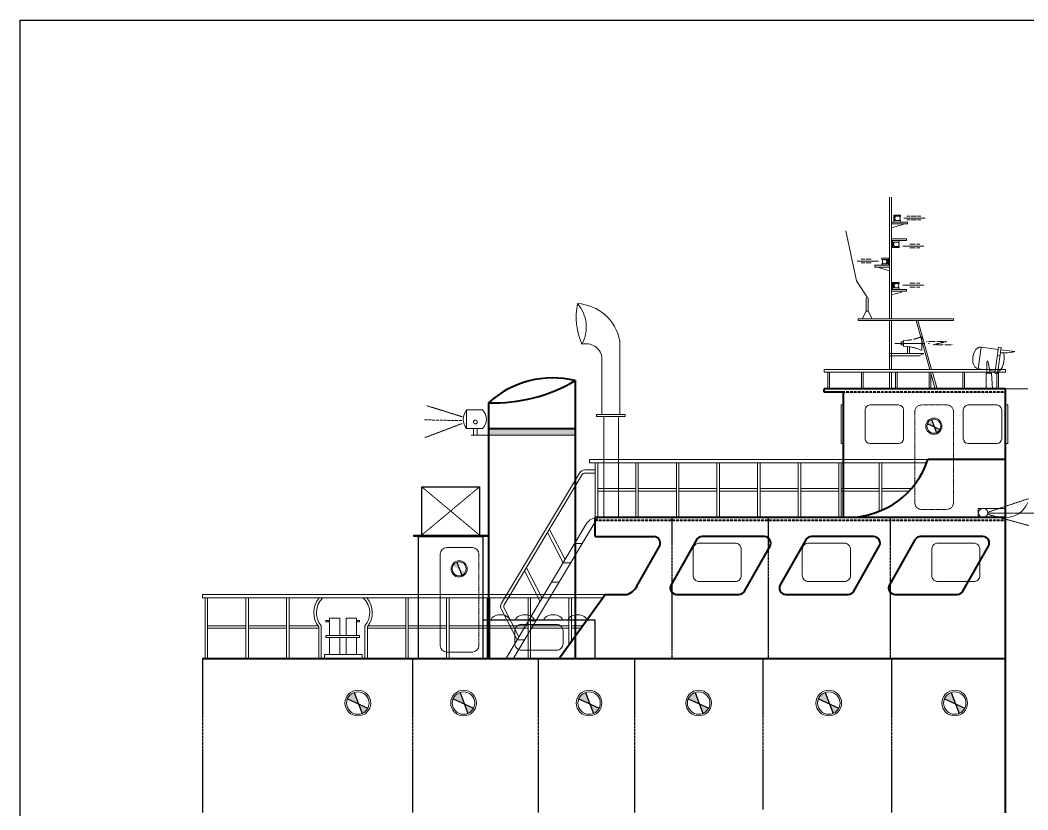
# Model space of a CAD drawing. Header units: inches. Extents: x 16065 to 240872, y 14603 to 37076.
# Drawn here: x 16572 to 33870, y 23034 to 36588 of the extents above; entities that cross this region are included whole.
import ezdxf

# ---------------------------------------------------------------- set-up
doc = ezdxf.new("R2010")
doc.units = ezdxf.units.IN
doc.header["$MEASUREMENT"] = 0
for name, pattern in [('CENTER', [2, 1.25, -0.25, 0.25, -0.25]), ('DASHED', [19.05, 12.7, -6.35]), ('DHX', [17.5, 13, -1.5, 1.5, -1.5]), ('HIDDEN', [0.375, 0.25, -0.125]), ('XX', [5.5, 4, -1.5])]:
    doc.linetypes.add(name, pattern=pattern)
for name, color, linetype, lineweight in [('B.line', 255, 'Continuous', 25), ('Deck', 165, 'Continuous', 40), ('Door', 14, 'Continuous', 13), ('Fixtures', 30, 'Continuous', 18), ('Frame.SP', 241, 'Continuous', 18), ('hatch', 8, 'Continuous', 9), ('IN-LINE', 30, 'Continuous', 25), ('Railing', 222, 'Continuous', 9), ('staps', 200, 'Continuous', 15), ('Window', 5, 'Continuous', 13)]:
    doc.layers.add(name, color=color, linetype=linetype, lineweight=lineweight)

msp = doc.modelspace()

# ---------------------------------------------------------------- hatches: boundary and pattern name
at = {"layer": 'hatch'}
h = msp.add_hatch(color=256, dxfattribs=at)
h.paths.add_polyline_path([(32263.90948, 29611.29891), (32302.91419, 29506.79104, 0.1820220541), (32365.59131, 29565.20901)])
h.paths.add_polyline_path([(32263.90948, 29611.29891), (32217.93821, 29734.47278, 0.217279808), (32144.26075, 29665.53278)])
msp.add_hatch(color=256, dxfattribs=at).paths.add_polyline_path([(26100.60288, 29577.79433), (24611.72962, 29577.79433), (24611.72962, 29462.87118), (26100.60288, 29462.87118)])
h = msp.add_hatch(color=256, dxfattribs=at)
h.paths.add_polyline_path([(24114.79793, 27162.5235), (24153.80264, 27058.01563, 0.1820220541), (24216.47976, 27116.4336)])
h.paths.add_polyline_path([(24114.79793, 27162.5235), (24068.82666, 27285.69737, 0.217279808), (23995.1492, 27216.75737)])
h = msp.add_hatch(color=256, dxfattribs=at)
h.paths.add_polyline_path([(22380.42803, 24855.56479), (22442.34026, 24689.67928, 0.1820220541), (22541.82775, 24782.40621)])
h.paths.add_polyline_path([(22380.42803, 24855.56479), (22307.45775, 25051.07887, 0.217279808), (22190.5094, 24941.65029)])
h = msp.add_hatch(color=256, dxfattribs=at)
h.paths.add_polyline_path([(24195.23927, 24855.56479), (24257.1515, 24689.67928, 0.1820220541), (24356.63899, 24782.40621)])
h.paths.add_polyline_path([(24195.23927, 24855.56479), (24122.26899, 25051.07887, 0.217279808), (24005.32064, 24941.65029)])
h = msp.add_hatch(color=256, dxfattribs=at)
h.paths.add_polyline_path([(26349.39295, 24855.56479), (26411.30517, 24689.67928, 0.1820220541), (26510.79266, 24782.40621)])
h.paths.add_polyline_path([(26349.39295, 24855.56479), (26276.42267, 25051.07887, 0.217279808), (26159.47432, 24941.65029)])
h = msp.add_hatch(color=256, dxfattribs=at)
h.paths.add_polyline_path([(28230.98471, 24855.56479), (28292.89694, 24689.67928, 0.1820220541), (28392.38443, 24782.40621)])
h.paths.add_polyline_path([(28230.98471, 24855.56479), (28158.01443, 25051.07887, 0.217279808), (28041.06609, 24941.65029)])
h = msp.add_hatch(color=256, dxfattribs=at)
h.paths.add_polyline_path([(30464.84485, 24855.56479), (30526.75708, 24689.67928, 0.1820220541), (30626.24457, 24782.40621)])
h.paths.add_polyline_path([(30464.84485, 24855.56479), (30391.87457, 25051.07887, 0.217279808), (30274.92622, 24941.65029)])
h = msp.add_hatch(color=256, dxfattribs=at)
h.paths.add_polyline_path([(32626.63806, 24855.56479), (32688.55028, 24689.67928, 0.1820220541), (32788.03778, 24782.40621)])
h.paths.add_polyline_path([(32626.63806, 24855.56479), (32553.66778, 25051.07887, 0.217279808), (32436.71943, 24941.65029)])

# ---------------------------------------------------------------- linework, layer by layer
msp.add_lwpolyline([(16571.62142, 36588.26726), (116957.58778, 36588.26726), (116957.58778, 14603.16585), (16571.62142, 14603.16585)], close=True)
at = {"layer": 'B.line'}
for p, q in [((32144.26075, 29665.53278), (32365.59131, 29565.20901)), ((32217.93821, 29734.47278), (32302.91419, 29506.79104)), ((24068.82666, 27285.69737), (24153.80264, 27058.01563)), ((22190.5094, 24941.65029), (22541.82775, 24782.40621)), ((22307.45775, 25051.07887), (22442.34026, 24689.67928)), ((24005.32064, 24941.65029), (24356.63899, 24782.40621)), ((24122.26899, 25051.07887), (24257.1515, 24689.67928)), ((26159.47432, 24941.65029), (26510.79266, 24782.40621)), ((26276.42267, 25051.07887), (26411.30517, 24689.67928)), ((28041.06609, 24941.65029), (28392.38443, 24782.40621)), ((28158.01443, 25051.07887), (28292.89694, 24689.67928)), ((30274.92622, 24941.65029), (30626.24457, 24782.40621)), ((30391.87457, 25051.07887), (30526.75708, 24689.67928)), ((32436.71943, 24941.65029), (32788.03778, 24782.40621)), ((32553.66778, 25051.07887), (32688.55028, 24689.67928))]:
    msp.add_line(p, q, dxfattribs=at)
at = {"layer": 'Deck', "ltscale": 5}
for p, q in [((26100.60288, 30401.49271), (26100.60288, 25627.48293)), ((24611.72962, 30020.78083), (24611.72962, 25627.48293)), ((24611.72962, 29577.79433), (26100.60288, 29577.79433))]:
    msp.add_line(p, q, dxfattribs=at)
at = {"layer": 'Deck'}
for p, q in [((33484.99793, 30258.99182), (30373.7543, 30258.99182)), ((30373.7543, 30203.85481), (30373.7543, 30258.99182)), ((30704.57636, 28053.5114), (30704.57636, 30203.85481)), ((33484.99793, 22980.90643), (33484.99793, 30258.99182)), ((33484.99793, 29045.97759), (32154.28045, 29045.97759)), ((33484.99793, 28053.5114), (26442.24215, 28053.5114)), ((26442.24215, 27723.21303), (26442.24215, 28053.5114)), ((33484.99793, 25627.48293), (19700.7453, 25627.48293))]:
    msp.add_line(p, q, dxfattribs=at)
at = {"layer": 'Deck', "ltscale": 3}
msp.add_line((30704.57636, 30203.85481), (30373.7543, 30203.85481), dxfattribs=at)
at = {"layer": 'Deck', "linetype": 'HIDDEN', "ltscale": 3}
for p, q in [((33484.99793, 30203.85481), (30704.57636, 30203.85481)), ((33484.99793, 27998.37439), (26442.24215, 27998.37439))]:
    msp.add_line(p, q, dxfattribs=at)
at = {"layer": 'Deck', "ltscale": 0.005}
for p, q in [((26442.24215, 27723.21303), (27450.52744, 27723.21303)), ((27554.26219, 27575.52965), (27177.00559, 26911.55157)), ((25818.56639, 25627.48293), (26615.06127, 26730.22314)), ((26615.06127, 26730.22314), (26987.98082, 26730.22314))]:
    msp.add_line(p, q, dxfattribs=at)
for points in [[(27840.34646, 26730.74684), (28909.95112, 26730.74684, 0.2698818073), (29005.84623, 26786.57375), (29444.1242, 27558.4919, 0.5749497224), (29348.22909, 27723.21303), (28278.93205, 27723.21303, 0.2698009933), (28183.05336, 27667.41501), (27744.46776, 26895.49687, 0.5750499571)], [(29715.06725, 26730.74684), (30784.67192, 26730.74684, 0.2698818073), (30880.56703, 26786.57375), (31318.845, 27558.4919, 0.5749497224), (31222.94989, 27723.21303), (30153.65285, 27723.21303, 0.2698009933), (30057.77415, 27667.41501), (29619.18855, 26895.49687, 0.5750499571)], [(31589.46875, 26730.74684), (32659.07341, 26730.74684, 0.2698818073), (32754.96852, 26786.57375), (33193.24649, 27558.4919, 0.5749497224), (33097.35138, 27723.21303), (32028.05434, 27723.21303, 0.2698009933), (31932.17564, 27667.41501), (31493.59005, 26895.49687, 0.5750499571)]]:
    msp.add_lwpolyline(points, format="xyb", close=True, dxfattribs=at)
at = {"layer": 'Deck', "ltscale": 5}
for centre, radius, start, end in [((25714.1508, 28811.14464), 1636.6283, 76.34193685, 132.344975124), ((24704.59443, 32759.27865), 2740.07193, 268.057795209, 300.629116705)]:
    msp.add_arc(centre, radius, start, end, dxfattribs=at)
at = {"layer": 'Deck', "ltscale": 0.005}
for centre, radius, start, end in [((30778.67776, 29502.84791), 1449.48723, 270.826264073, 341.627447287), ((27450.52744, 27612.93901), 110.27402, 340.169419623, 90), ((26884.66931, 27027.10774), 314.34652, 289.187151624, 338.431852223)]:
    msp.add_arc(centre, radius, start, end, dxfattribs=at)
at = {"layer": 'Door', "linetype": 'DASHED', "ltscale": 0.004}
for p, q in [((32041.01628, 29983.22808), (32482.11236, 29983.22808)), ((31930.74225, 29872.95406), (31930.74225, 28301.72891)), ((32592.38638, 29045.97759), (32592.38638, 29872.95406)), ((32592.38638, 28301.72891), (32592.38638, 29045.97759)), ((31930.74225, 28301.72891), (31930.74225, 28301.72891)), ((32482.11236, 28191.45489), (32041.01628, 28191.45489)), ((24445.62, 25852.9535), (24445.62, 27424.17865))]:
    msp.add_line(p, q, dxfattribs=at)
at = {"layer": 'Door'}
for p, q in [((23894.24989, 27534.45267), (24335.34598, 27534.45267)), ((23783.97587, 27424.17865), (23783.97587, 25852.9535)), ((24445.62, 25852.9535), (24445.62, 25852.9535)), ((24335.34598, 25742.67948), (23894.24989, 25742.67948))]:
    msp.add_line(p, q, dxfattribs=at)
at = {"layer": 'Door', "ltscale": 0.004}
msp.add_line((23783.97587, 25852.9535), (23783.97587, 25852.9535), dxfattribs=at)
at = {"layer": 'Door', "linetype": 'DASHED', "ltscale": 0.004}
for centre, start, end in [((32041.01628, 29872.95406), 90, 180), ((32482.11236, 29872.95406), 0, 90), ((32041.01628, 28301.72891), 180, 270), ((32482.11236, 28301.72891), 270, 0)]:
    msp.add_arc(centre, 110.27402, start, end, dxfattribs=at)
at = {"layer": 'Door'}
for centre, start, end in [((23894.24989, 27424.17865), 90, 180), ((24335.34598, 27424.17865), 0, 90), ((24335.34598, 25852.9535), 270, 0)]:
    msp.add_arc(centre, 110.27402, start, end, dxfattribs=at)
at = {"layer": 'Door', "ltscale": 0.004}
msp.add_arc((23894.24989, 25852.9535), 110.27402, 180, 270, dxfattribs=at)
at = {"layer": 'Fixtures'}
for p, q in [((31494.00634, 31714.81501), (31494.00634, 33548.59404)), ((31566.61459, 33123.29488), (31566.61459, 33242.84476)), ((31566.61459, 33242.84476), (31680.9467, 33242.84476)), ((31585.66994, 33223.78941), (31585.66994, 33147.56801)), ((31680.9467, 33223.78941), (31585.66994, 33223.78941)), ((31680.9467, 33242.84476), (31680.9467, 33223.78941)), ((31585.66994, 33147.56801), (31680.9467, 33147.56801)), ((31680.9467, 33147.56801), (31680.9467, 33122.19461)), ((31784.76009, 32835.90472), (31532.0147, 32835.90472)), ((31545.77366, 32804.1458), (31545.77366, 32684.59592)), ((31564.82901, 32703.65127), (31564.82901, 32779.87267)), ((31564.82901, 32779.87267), (31660.10576, 32779.87267)), ((31660.10576, 32703.65127), (31564.82901, 32703.65127)), ((31660.10576, 32779.87267), (31660.10576, 32805.24607)), ((31660.10576, 32684.59592), (31660.10576, 32703.65127)), ((31545.77366, 32684.59592), (31660.10576, 32684.59592)), ((31365.82016, 32500.82498), (31365.82016, 32481.76963)), ((31480.15227, 32500.82498), (31365.82016, 32500.82498)), ((31365.82016, 32481.76963), (31461.09692, 32481.76963)), ((31365.82016, 32405.54822), (31365.82016, 32380.17483)), ((31461.09692, 32405.54822), (31365.82016, 32405.54822)), ((31461.09692, 32481.76963), (31461.09692, 32405.54822)), ((31480.15227, 32381.2751), (31480.15227, 32500.82498)), ((31545.77366, 31966.87725), (31545.77366, 32086.42713)), ((31545.77366, 32086.42713), (31660.10576, 32086.42713)), ((31564.82901, 32067.37178), (31564.82901, 31991.15038)), ((31660.10576, 32067.37178), (31564.82901, 32067.37178)), ((31660.10576, 32086.42713), (31660.10576, 32067.37178)), ((31564.82901, 31991.15038), (31660.10576, 31991.15038)), ((31660.10576, 31991.15038), (31660.10576, 31965.77698)), ((31095.94527, 31816.45438), (31095.94527, 31593.25343)), ((31494.00634, 31462.59489), (31494.00634, 31719.06359)), ((31095.94527, 31593.25343), (31023.49205, 31462.59489)), ((31127.70419, 31593.25343), (31200.1574, 31462.59489)), ((30955.5655, 31462.59489), (32593.56458, 31462.59489)), ((32593.56458, 31430.83597), (30955.5655, 31430.83597)), ((31494.00634, 30863.00612), (31494.00634, 31430.83597)), ((31494.00634, 30589.81388), (31494.00634, 31430.83597)), ((31951.51896, 31430.83597), (32185.56426, 30589.81388)), ((31984.14109, 31430.83597), (32218.23638, 30589.81388)), ((32593.56458, 31462.59489), (32593.56458, 31430.83597)), ((26866.50525, 29821.41), (26866.50525, 31083.93868)), ((31696.44946, 31065.29574), (31696.44946, 31014.48148)), ((31734.56016, 31065.29574), (31696.44946, 31065.29574)), ((31734.56016, 31087.52699), (31811.48829, 31094.29044)), ((31734.56016, 31087.52699), (31734.56016, 30992.25023)), ((31806.62827, 30985.91407), (31806.62827, 30865.17952)), ((33067.11599, 30976.48154), (33016.99442, 30604.56837)), ((33067.11599, 30976.48154), (33360.76852, 30936.90691)), ((33365.63479, 30973.01571), (33310.64696, 30564.99374)), ((33365.63479, 30973.01571), (33409.39675, 30967.11805)), ((26557.8761, 29821.41), (26557.8761, 30803.208)), ((32001.4443, 30828.1455), (32083.56769, 30865.17952)), ((33404.53048, 30931.00925), (33645.30951, 30898.56022)), ((33168.12447, 30527.57285), (33168.12447, 30726.6629)), ((31494.00634, 30258.99182), (31494.00634, 30545.70427)), ((32197.83938, 30545.70427), (32277.62765, 30258.99182)), ((32230.51412, 30545.70427), (32310.31944, 30258.99182)), ((33246.08763, 30527.57285), (33152.86529, 30527.57285)), ((33152.86529, 30527.57285), (33152.86529, 30258.99182)), ((33310.64696, 30564.99374), (33305.73727, 30528.56272)), ((33310.64696, 30564.99374), (33310.64696, 30564.99374)), ((24509.85984, 29898.54374), (24231.02084, 29898.54374)), ((24231.02084, 29898.54374), (24231.02084, 29578.04111)), ((26592.84764, 29785.14766), (26592.84764, 28053.5114)), ((26840.96419, 29785.14766), (26840.96419, 28053.5114)), ((24355.32768, 29578.04111), (24231.02084, 29578.04111)), ((24315.78349, 29462.87118), (26100.60288, 29462.87118)), ((24416.12471, 29578.04111), (24355.32768, 29578.04111)), ((24509.85984, 29578.04111), (24416.12471, 29578.04111)), ((33016.03151, 28053.43271), (33484.99793, 28053.43271))]:
    msp.add_line(p, q, dxfattribs=at)
at = {"layer": 'Fixtures', "linetype": 'Continuous'}
for p, q in [((31532.0147, 33548.59404), (31532.0147, 31462.59489)), ((31530.62439, 33123.29488), (31805.60102, 33123.29488)), ((31530.62439, 33091.53596), (31805.60102, 33091.53596)), ((31722.3768, 33078.8324), (31532.0147, 33024.44322)), ((31722.3768, 33078.8324), (31722.3768, 33091.53596)), ((31805.60102, 33091.53596), (31805.60102, 33123.29488)), ((31532.0147, 32804.1458), (31784.76009, 32804.1458)), ((31784.76009, 32835.90472), (31784.76009, 32804.1458)), ((31494.00634, 32381.2751), (31241.16584, 32381.2751)), ((31241.16584, 32349.51618), (31241.16584, 32381.2751)), ((31494.00634, 32349.51618), (31241.16584, 32349.51618)), ((31324.39006, 32336.81261), (31324.39006, 32349.51618)), ((31324.39006, 32336.81261), (31493.91123, 32288.37799)), ((31532.0147, 31966.87725), (31784.76009, 31966.87725)), ((31532.0147, 31935.11833), (31784.76009, 31935.11833)), ((31701.53587, 31922.41477), (31532.0147, 31873.98015)), ((31701.53587, 31922.41477), (31701.53587, 31935.11833)), ((31784.76009, 31935.11833), (31784.76009, 31966.87725)), ((31127.70419, 31593.25343), (31127.70419, 31816.45438)), ((31095.94527, 31593.25343), (31127.70419, 31593.25343)), ((31532.0147, 31430.83597), (31532.0147, 30589.81388)), ((31696.44946, 31014.48148), (31734.56016, 31014.48148)), ((31734.56016, 30992.25023), (31811.48829, 30985.48678)), ((32052.14934, 31121.38801), (32052.14934, 30970.53315)), ((33349.49922, 30522.66506), (33409.39675, 30967.11805)), ((33347.10127, 30835.49286), (33390.86323, 30829.5952)), ((33223.31677, 30527.57285), (33187.54578, 30726.6629)), ((31532.0147, 30545.70427), (31532.0147, 30258.99182)), ((33016.99442, 30604.56837), (33168.12447, 30584.20105)), ((33214.25935, 30577.98359), (33310.64696, 30564.99374)), ((33263.75409, 30258.99182), (33246.08763, 30527.57285)), ((33305.73727, 30528.56272), (33349.49922, 30522.66506))]:
    msp.add_line(p, q, dxfattribs=at)
at = {"layer": 'Fixtures', "ltscale": 0.005}
for p, q in [((30929.48754, 32113.43504), (30746.58794, 32972.79256)), ((31111.82473, 31832.33384), (30929.48754, 32113.43504)), ((30955.5655, 31430.83597), (30955.5655, 31462.59489)), ((31494.00634, 30865.17952), (32083.56769, 30865.17952)), ((31494.00634, 30828.1455), (32001.4443, 30828.1455)), ((21882.93836, 26326.417), (21882.93836, 26024.52927)), ((21882.93836, 26326.417), (22058.41007, 26326.417)), ((22058.41007, 26326.417), (22058.41007, 26024.52927)), ((22167.65395, 26326.417), (22167.65395, 26024.52927)), ((22167.65395, 26326.417), (22343.56369, 26326.417)), ((22343.56369, 26326.417), (22343.56369, 26024.52927)), ((21821.51063, 26282.30739), (21882.93836, 26282.30739)), ((21821.51063, 26260.25259), (21821.51063, 26282.30739)), ((21821.51063, 26260.25259), (21882.93836, 26260.25259)), ((22395.81895, 26282.30739), (22343.56369, 26282.30739)), ((22395.81895, 26260.25259), (22343.56369, 26260.25259)), ((22395.81895, 26260.25259), (22395.81895, 26282.30739)), ((21882.93836, 25994.02053), (21882.93836, 25701.75302)), ((22058.41007, 25994.02053), (22058.41007, 25701.75302)), ((22167.65395, 25994.02053), (22167.65395, 25701.75302)), ((22343.56369, 25994.02053), (22343.56369, 25701.75302)), ((21793.30479, 25701.75302), (22444.13978, 25701.75302)), ((21793.30479, 25701.75302), (21793.30479, 25627.62384)), ((22444.13978, 25627.48293), (22444.13978, 25701.75302))]:
    msp.add_line(p, q, dxfattribs=at)
at = {"layer": 'Fixtures', "color": 1}
msp.add_line((31494.00634, 31462.59489), (31494.00634, 32246.59603), dxfattribs=at)
at = {"layer": 'Fixtures', "linetype": 'Continuous', "ltscale": 0.3}
for p, q in [((32052.14934, 31121.38801), (32052.14934, 31141.36933)), ((32052.14934, 30938.40789), (32052.14934, 30970.53315))]:
    msp.add_line(p, q, dxfattribs=at)
at = {"layer": 'Fixtures', "linetype": 'DHX', "ltscale": 40}
msp.add_line((31583.82296, 31039.88861), (32181.02765, 31039.88861), dxfattribs=at)
at = {"layer": 'Fixtures', "linetype": 'Continuous', "ltscale": 0.8}
msp.add_line((31838.38719, 30981.12719), (31838.38719, 30865.17952), dxfattribs=at)
at = {"layer": 'Fixtures', "linetype": 'XX'}
for p, q in [((32473.92447, 31071.89282), (32131.71582, 31071.89282)), ((32249.74094, 31017.91566), (32473.92447, 31071.89282)), ((32249.74094, 31017.91566), (32588.28538, 31017.91566))]:
    msp.add_line(p, q, dxfattribs=at)
at = {"layer": 'Fixtures', "linetype": 'HIDDEN'}
for p, q in [((24355.32768, 29578.04111), (24355.32768, 29462.87118)), ((24416.12471, 29578.04111), (24416.12471, 29462.87118))]:
    msp.add_line(p, q, dxfattribs=at)
at = {"layer": 'Fixtures'}
msp.add_lwpolyline([(26467.32553, 29821.41), (26957.05582, 29821.41), (26957.05582, 29785.14766), (26467.32553, 29785.14766)], close=True, dxfattribs=at)
msp.add_lwpolyline([(33016.03151, 28053.43271), (33016.03151, 28208.1203), (33484.99793, 28208.1203), (33484.99793, 28053.43271)], dxfattribs=at)
at = {"layer": 'Fixtures', "ltscale": 0.005}
msp.add_lwpolyline([(21821.51063, 26024.52927), (22395.81895, 26024.52927), (22395.81895, 25994.02053), (21821.51063, 25994.02053)], close=True, dxfattribs=at)
at = {"layer": 'Fixtures'}
for centre, radius in [((32256.38988, 29618.94153), 138.94527), ((24385.97229, 29692.166), 32.64231), ((24107.27833, 27170.16612), 138.94527), ((22368.49215, 24867.69593), 220.54804), ((24183.30339, 24867.69593), 220.54804), ((26337.45707, 24867.69593), 220.54804), ((28219.04883, 24867.69593), 220.54804), ((30452.90897, 24867.69593), 220.54804), ((32614.70218, 24867.69593), 220.54804)]:
    msp.add_circle(centre, radius, dxfattribs=at)
for centre, radius, start, end in [((31643.06048, 33185.67871), 57.16605, 138.189685156, 221.810314844), ((31623.55617, 33185.67871), 57.16605, 318.189685156, 41.810314844), ((31622.21954, 32741.76197), 57.16605, 138.189685156, 221.810314844), ((31602.71523, 32741.76197), 57.16605, 318.189685156, 41.810314844), ((31430.32413, 32443.65893), 57.16605, 138.189685156, 221.810314844), ((31392.06685, 32443.65893), 57.16605, 318.189685156, 41.810314844), ((31633.85908, 32029.26108), 57.16605, 138.189685156, 221.810314844), ((31595.6018, 32029.26108), 57.16605, 318.189685156, 41.810314844), ((31111.82473, 31816.45438), 15.87946, 0, 180), ((27322.95956, 31498.72324), 1205.61515, 169.22350027, 203.172078125), ((26090.71922, 30935.79652), 789.80381, 10.810907304, 86.523910408), ((25674.36594, 31319.69302), 615.71309, 331.332654675, 41.062923694), ((26290.27605, 30764.78263), 270.34478, 8.171389785, 106.254633348), ((33177.83512, 30726.6629), 9.71065, 0, 180), ((24447.88371, 29738.29242), 269.6479, 143.537367038, 216.462632962), ((24346.17197, 29738.29242), 229.07248, 315.607807204, 44.392192796), ((33102.11848, 28130.39715), 78.12347, 84.19716181, 279.881741164), ((33102.11848, 28130.39715), 78.12347, 260.118258836, 95.80283819)]:
    msp.add_arc(centre, radius, start, end, dxfattribs=at)
at = {"layer": 'Fixtures', "linetype": 'DASHED', "ltscale": 0.3}
msp.add_arc((32039.44578, 31141.36933), 12.70357, 0, 112.854636712, dxfattribs=at)
at = {"layer": 'Fixtures', "linetype": 'Continuous', "ltscale": 0.3}
msp.add_arc((32039.44578, 30938.40789), 12.70357, 247.145363288, 0, dxfattribs=at)
at = {"layer": 'Fixtures', "linetype": 'Continuous'}
msp.add_arc((33437.55276, 31850.71613), 974.55823, 267.629903407, 282.30879976, dxfattribs=at)
at = {"layer": 'Fixtures'}
for centre, major_axis, ratio, start_param, end_param in [((33042.0552, 30790.52495), (25.06078, 185.95659), 0.6290624104, 0, 3.1415926536), ((25720.63449, 26289.12706), (-159.8103, 0), 0.5877615897, 3.1415926536, 6.2831853072), ((26139.52794, 26289.12706), (-159.8103, 0), 0.5877615897, 3.1415926536, 6.2831853072)]:
    msp.add_ellipse(centre, major_axis=major_axis, ratio=ratio, start_param=start_param, end_param=end_param, dxfattribs=at)
at = {"layer": 'Fixtures', "linetype": 'Continuous'}
msp.add_ellipse((33379.87935, 30748.09239), major_axis=(24.65113, 182.91686), ratio=0.4471865808, start_param=3.1415926536, end_param=5.5473281887, dxfattribs=at)
at = {"layer": 'Fixtures', "extrusion": (0, 0, -1)}
for centre in [(24815.16099, 26289.12706), (25234.05444, 26289.12706)]:
    msp.add_ellipse(centre, major_axis=(159.8103, 0), ratio=0.5877615897, start_param=3.1415926536, end_param=6.2831853072, dxfattribs=at)
at = {"layer": 'Fixtures', "linetype": 'DASHED', "ltscale": 0.8}
msp.add_open_spline([(31946.08525, 31121.38801), (31959.38643, 31125.10356), (31989.31602, 31134.45089), (32018.34297, 31146.26068), (32034.51178, 31153.07558)], degree=3, knots=[2.1616400149, 2.1616400149, 2.1616400149, 2.1616400149, 2.8133418819, 3.6415260586, 3.6415260586, 3.6415260586, 3.6415260586], dxfattribs=at)
at = {"layer": 'Fixtures', "linetype": 'DASHED', "ltscale": 5}
msp.add_open_spline([(31811.48829, 31094.29044), (31837.92306, 31098.53109), (31883.10686, 31105.77945), (31927.7781, 31116.27409), (31946.08525, 31121.38801)], degree=3, knots=[0, 0, 0, 0, 1.2646667712, 2.1616400149, 2.1616400149, 2.1616400149, 2.1616400149], dxfattribs=at)
at = {"layer": 'Fixtures', "linetype": 'Continuous', "ltscale": 5}
msp.add_open_spline([(31811.48829, 30985.48678), (31837.92306, 30981.24613), (31883.10686, 30973.99777), (31927.7781, 30963.50313), (31946.08525, 30958.38921)], degree=3, knots=[0, 0, 0, 0, 1.2646667712, 2.1616400149, 2.1616400149, 2.1616400149, 2.1616400149], dxfattribs=at)
at = {"layer": 'Fixtures', "linetype": 'Continuous', "ltscale": 0.8}
msp.add_open_spline([(31896.03429, 30970.53315), (31926.35407, 30964.16791), (31973.42908, 30951.79004), (32018.34297, 30933.51654), (32034.51178, 30926.70164)], degree=3, knots=[1.3516730741, 1.3516730741, 1.3516730741, 1.3516730741, 2.8133418819, 3.6415260586, 3.6415260586, 3.6415260586, 3.6415260586], dxfattribs=at)
at = {"layer": 'Frame.SP'}
msp.add_line((33484.99793, 30258.99182), (33870.957, 30258.99182), dxfattribs=at)
msp.add_arc((33492.9907, 28459.41951), 405.9868, 268.871929602, 338.588373616, dxfattribs=at)
at = {"layer": 'hatch'}
for p, q in [((31791.64694, 33223.29812), (31848.63677, 33223.29812)), ((31865.17366, 33223.29812), (31956.12636, 33223.29812)), ((31977.25678, 33223.29812), (32035.46159, 33223.29812)), ((31742.06609, 33191.5392), (32105.46124, 33191.5392)), ((31791.64694, 33159.78028), (31848.63677, 33159.78028)), ((31865.17366, 33159.78028), (31956.12636, 33159.78028)), ((31977.25678, 33159.78028), (32035.46159, 33159.78028)), ((31721.22516, 32709.72457), (32084.62031, 32709.72457)), ((31844.33272, 32741.48349), (31935.28543, 32741.48349)), ((31956.41584, 32741.48349), (32014.62066, 32741.48349)), ((31844.33272, 32677.96565), (31935.28543, 32677.96565)), ((31956.41584, 32677.96565), (32014.62066, 32677.96565)), ((31304.70077, 32454.32035), (30941.30562, 32454.32035)), ((31069.51008, 32486.07926), (31011.30527, 32486.07926)), ((31069.51008, 32422.56143), (31011.30527, 32422.56143)), ((31181.5932, 32486.07926), (31090.6405, 32486.07926)), ((31181.5932, 32422.56143), (31090.6405, 32422.56143)), ((31721.22516, 32039.9225), (32084.62031, 32039.9225)), ((31844.33272, 32071.68142), (31935.28543, 32071.68142)), ((31844.33272, 32008.16358), (31935.28543, 32008.16358)), ((31956.41584, 32071.68142), (32014.62066, 32071.68142)), ((31956.41584, 32008.16358), (32014.62066, 32008.16358))]:
    msp.add_line(p, q, dxfattribs=at)
at = {"layer": 'hatch', "linetype": 'HIDDEN', "ltscale": 3}
for p, q in [((24161.92879, 29781.02123), (23551.25722, 29971.14051)), ((24161.92879, 29714.3657), (23506.05335, 29728.47162)), ((23521.00119, 29423.92615), (24161.92879, 29666.56519))]:
    msp.add_line(p, q, dxfattribs=at)
at = {"layer": 'hatch', "linetype": 'CENTER', "ltscale": 0.4}
for p, q in [((23466.17882, 27750.78154), (24455.97453, 28577.83669)), ((23466.17882, 28577.83669), (24455.97453, 27750.78154))]:
    msp.add_line(p, q, dxfattribs=at)
at = {"layer": 'hatch', "linetype": 'HIDDEN', "ltscale": 0.5}
for p, q in [((33179.51953, 28140.99691), (33880.27078, 28374.92759)), ((33176.73998, 28107.26907), (33888.58984, 27913.2957)), ((33180.19247, 28127.61692), (34056.18679, 28127.61692))]:
    msp.add_line(p, q, dxfattribs=at)
at = {"layer": 'hatch'}
for centre, radius in [((32256.38988, 29618.94153), 121.57711), ((24107.27833, 27170.16612), 121.57711), ((22368.49215, 24867.69593), 192.97954), ((24183.30339, 24867.69593), 192.97954), ((26337.45707, 24867.69593), 192.97954), ((28219.04883, 24867.69593), 192.97954), ((30452.90897, 24867.69593), 192.97954), ((32614.70218, 24867.69593), 192.97954)]:
    msp.add_circle(centre, radius, dxfattribs=at)
at = {"layer": 'IN-LINE', "linetype": 'DASHED'}
for p, q in [((27765.5304, 25627.48293), (27765.5304, 28053.5114)), ((29419.64072, 25627.48293), (29419.64072, 28053.5114)), ((31514.84711, 25627.48293), (31514.84711, 28053.5114)), ((19700.7453, 25627.48293), (19700.7453, 22991.65471)), ((23305.28401, 25627.48293), (23305.26178, 22991.60613)), ((25462.68449, 25627.48293), (25462.66226, 22991.60613)), ((27116.7948, 25627.48293), (27116.79369, 22991.59218)), ((29322.27522, 25627.48293), (29322.27522, 23038.72546)), ((31527.75564, 25627.48293), (31527.75564, 22991.65471))]:
    msp.add_line(p, q, dxfattribs=at)
at = {"layer": 'IN-LINE', "ltscale": 2}
for p, q in [((23409.70657, 27723.21303), (24512.44678, 27723.21303)), ((26442.24215, 26289.12706), (24512.44678, 26289.12706)), ((26442.24215, 25627.48293), (26442.24215, 26289.12706))]:
    msp.add_line(p, q, dxfattribs=at)
for points in [[(23466.17882, 27750.78154), (23466.17882, 28577.83669), (24455.97453, 28577.83669), (24455.97453, 27750.78154)], [(23409.70657, 25627.48293), (23409.70657, 27723.21303), (23327.00106, 27723.21303), (23327.00106, 27750.78154), (24595.1523, 27750.78154), (24595.1523, 27723.21303), (24512.44678, 27723.21303), (24512.44678, 25627.48293)]]:
    msp.add_lwpolyline(points, dxfattribs=at)
at = {"layer": 'Railing'}
for p, q in [((33484.99793, 30589.81388), (30373.7543, 30589.81388)), ((30373.7543, 30545.70427), (30373.7543, 30589.81388)), ((33484.99793, 30545.70427), (30373.7543, 30545.70427)), ((30436.5444, 30258.99182), (30436.5444, 30545.70427)), ((30464.1129, 30258.99182), (30464.1129, 30545.70427)), ((31016.3717, 30258.99182), (31016.3717, 30545.70427)), ((31043.94021, 30258.99182), (31043.94021, 30545.70427)), ((31596.19901, 30258.99182), (31596.19901, 30545.70427)), ((31623.76751, 30258.99182), (31623.76751, 30545.70427)), ((32176.02631, 30258.99182), (32176.02631, 30545.70427)), ((32203.59482, 30258.99182), (32203.59482, 30545.70427)), ((32755.85362, 30258.99182), (32755.85362, 30545.70427)), ((32783.42212, 30258.99182), (32783.42212, 30545.70427)), ((33335.68092, 30258.99182), (33335.68092, 30545.70427)), ((33363.24943, 30258.99182), (33363.24943, 30545.70427)), ((33484.99793, 30545.70427), (33484.99793, 30589.81388)), ((32154.28045, 29045.97759), (26346.9923, 29045.97759)), ((26346.9923, 29045.97759), (26346.9923, 28990.84058)), ((32134.72412, 28990.84058), (26346.9923, 28990.84058)), ((26442.24215, 28053.5114), (26442.24215, 28990.84058)), ((26486.35176, 28053.5114), (26486.35176, 28990.84058)), ((27139.09666, 28053.5114), (27139.09666, 28990.84058)), ((27183.20627, 28053.5114), (27183.20627, 28990.84058)), ((27835.95118, 28053.5114), (27835.95118, 28990.84058)), ((27880.06079, 28053.5114), (27880.06079, 28990.84058)), ((28532.80569, 28053.5114), (28532.80569, 28990.84058)), ((28576.9153, 28053.5114), (28576.9153, 28990.84058)), ((29229.66021, 28053.5114), (29229.66021, 28990.84058)), ((29273.76982, 28053.5114), (29273.76982, 28990.84058)), ((29926.51472, 28053.5114), (29926.51472, 28990.84058)), ((29970.62433, 28053.5114), (29970.62433, 28990.84058)), ((30623.36924, 28053.5114), (30623.36924, 28990.84058)), ((30667.47885, 28053.5114), (30667.47885, 28990.84058)), ((31320.22375, 28158.32525), (31320.22375, 28990.84058)), ((31364.33336, 28176.94416), (31364.33336, 28990.84058)), ((26486.35176, 28549.74449), (27139.09666, 28549.74449)), ((27183.20627, 28549.74449), (27835.95118, 28549.74449)), ((27880.06079, 28549.74449), (28532.80569, 28549.74449)), ((28576.9153, 28549.74449), (29229.66021, 28549.74449)), ((29273.76982, 28549.74449), (29926.51472, 28549.74449)), ((29970.62433, 28549.74449), (30623.36924, 28549.74449)), ((30667.47885, 28549.74449), (31320.22375, 28549.74449)), ((31364.33336, 28549.74449), (31870.74329, 28549.74449)), ((26486.35176, 28505.63488), (27139.09666, 28505.63488)), ((27183.20627, 28505.63488), (27835.95118, 28505.63488)), ((27880.06079, 28505.63488), (28532.80569, 28505.63488)), ((28576.9153, 28505.63488), (29229.66021, 28505.63488)), ((29273.76982, 28505.63488), (29926.51472, 28505.63488)), ((29970.62433, 28505.63488), (30623.36924, 28505.63488)), ((30667.47885, 28505.63488), (31320.22375, 28505.63488)), ((31364.33336, 28505.63488), (31830.61855, 28505.63488)), ((19700.7453, 26730.22314), (19700.7453, 26675.08613)), ((26615.06127, 26730.22314), (19700.7453, 26730.22314)), ((26575.23652, 26675.08613), (19700.7453, 26675.08613)), ((19746.05596, 25627.48293), (19746.05596, 26675.08613)), ((19790.16557, 25627.48293), (19790.16557, 26675.08613)), ((20446.17047, 25627.48293), (20446.17047, 26675.08613)), ((20490.28008, 25627.48293), (20490.28008, 26675.08613)), ((21146.28499, 25627.48293), (21146.28499, 26675.08613)), ((21190.3946, 25627.48293), (21190.3946, 26675.08613)), ((23189.68138, 25627.48293), (23189.68138, 26675.08613)), ((23233.79099, 25627.48293), (23233.79099, 26675.08613)), ((23889.79589, 25627.48293), (23889.79589, 26675.08613)), ((23933.9055, 25627.48293), (23933.9055, 26675.08613)), ((24589.91041, 25627.48293), (24589.91041, 26675.08613)), ((24634.02002, 25627.48293), (24634.02002, 26675.08613)), ((25290.02492, 25627.48293), (25290.02492, 26675.08613)), ((25334.13453, 25627.48293), (25334.13453, 26675.08613)), ((25990.13944, 25865.02432), (25990.13944, 26675.08613)), ((26034.24905, 25926.09369), (26034.24905, 26675.08613)), ((19790.16557, 26195.39414), (20446.17047, 26195.39414)), ((19790.16557, 26151.28453), (20446.17047, 26151.28453)), ((20490.28008, 26195.39414), (21146.28499, 26195.39414)), ((20490.28008, 26151.28453), (21146.28499, 26151.28453)), ((21190.3946, 26195.39414), (21682.54768, 26195.39414)), ((21190.3946, 26151.28453), (21696.06029, 26151.28453)), ((22533.67647, 26151.28453), (23189.68138, 26151.28453)), ((22547.18908, 26195.39414), (23189.68138, 26195.39414)), ((23233.79099, 26195.39414), (23889.79589, 26195.39414)), ((23233.79099, 26151.28453), (23889.79589, 26151.28453)), ((23933.9055, 26195.39414), (24589.91041, 26195.39414)), ((23933.9055, 26151.28453), (24589.91041, 26151.28453)), ((24634.02002, 26195.39414), (25290.02492, 26195.39414)), ((24634.02002, 26151.28453), (25290.02492, 26151.28453)), ((25334.13453, 26195.39414), (25990.13944, 26195.39414)), ((25334.13453, 26151.28453), (25990.13944, 26151.28453)), ((26034.24905, 26195.39414), (26228.76125, 26195.39414)), ((26034.24905, 26151.28453), (26196.90146, 26151.28453))]:
    msp.add_line(p, q, dxfattribs=at)
at = {"layer": 'Railing', "ltscale": 0.005}
for p, q in [((21696.06029, 26177.05943), (21696.06029, 25627.87378)), ((21740.1699, 26192.78972), (21740.1699, 25627.48293)), ((22489.56686, 26192.78972), (22489.56686, 25627.48293)), ((22533.67647, 26177.05943), (22533.67647, 25627.87378))]:
    msp.add_line(p, q, dxfattribs=at)
for centre, radius, start, end in [((22003.04091, 26417.44965), 389.90327, 139.361918122, 218.063766489), ((22003.04091, 26417.44965), 345.79366, 132.747159621, 220.518506297), ((22226.69585, 26417.44965), 345.79366, 319.481493703, 47.252840379), ((22226.69585, 26417.44965), 389.90327, 321.936233511, 40.638081878)]:
    msp.add_arc(centre, radius, start, end, dxfattribs=at)
at = {"layer": 'staps', "ltscale": 0.004}
for p, q in [((26170.80385, 28815.5326), (24835.24764, 26579.38642)), ((26218.8807, 28788.49948), (24882.58441, 26551.11415)), ((26442.24215, 28869.2621), (26265.47737, 28869.2621)), ((26442.24215, 28814.12509), (26265.47737, 28814.12509)), ((26486.35176, 28053.5114), (25037.38685, 25627.48293)), ((26294.60382, 27947.52245), (24908.94165, 25627.48293)), ((25891.88454, 27273.2422), (25622.27623, 27795.54923)), ((25925.16813, 27328.96953), (25657.20882, 27848.08198)), ((26089.47066, 27604.06426), (26217.91586, 27604.06426)), ((25529.99588, 26667.3254), (25262.03657, 27186.43785)), ((25891.88454, 27273.2422), (26020.32974, 27273.2422)), ((25496.71229, 26611.59807), (25227.10398, 27133.9051)), ((25694.29842, 26942.42014), (25822.74361, 26942.42014)), ((25101.54004, 25949.95395), (24831.93173, 26472.26098)), ((25134.82364, 26005.68128), (24880.92645, 26497.55144)), ((25299.12617, 26280.77601), (25427.57136, 26280.77601)), ((25101.54004, 25949.95395), (25229.98524, 25949.95395))]:
    msp.add_line(p, q, dxfattribs=at)
for centre, radius, start, end in [((26265.47737, 28758.98808), 110.27402, 90, 149.151901554), ((26265.47737, 28758.98808), 55.13701, 90, 149.151901554), ((26485.72752, 27828.19764), 225.31462, 89.841260118, 148.022110879), ((24929.92117, 26522.84189), 110.27402, 149.151901554, 207.302213357), ((24929.92117, 26522.84189), 55.13701, 149.151901554, 207.302213357)]:
    msp.add_arc(centre, radius, start, end, dxfattribs=at)
at = {"layer": 'Window'}
for p, q in [((31651.50097, 29983.22808), (31158.09724, 29983.22808)), ((32845.53776, 29983.22808), (33338.94149, 29983.22808)), ((31075.97822, 29901.10906), (31075.97822, 29403.91374)), ((31737.13898, 29901.10906), (31737.13898, 29403.91374)), ((32759.89975, 29901.10906), (32759.89975, 29403.91374)), ((33421.06051, 29901.10906), (33421.06051, 29403.91374)), ((31651.50097, 29321.79473), (31158.09724, 29321.79473)), ((32845.53776, 29321.79473), (33338.94149, 29321.79473))]:
    msp.add_line(p, q, dxfattribs=at)
for points in [[(30704.57636, 29983.22808), (30665.98045, 29983.22808), (30665.98045, 29321.79473), (30704.57636, 29321.79473)], [(33484.99793, 29983.22808), (33523.59383, 29983.22808), (33523.59383, 29321.79473), (33484.99793, 29321.79473)]]:
    msp.add_lwpolyline(points, close=True, dxfattribs=at)
for points in [[(28234.19499, 26951.29488), (28840.70211, 26951.29488, 0.4142135624), (28950.97613, 27061.5689), (28950.97613, 27502.66499, 0.4142135624), (28840.70211, 27612.93901), (28234.19499, 27612.93901, 0.4142135624), (28123.92097, 27502.66499), (28123.92097, 27061.5689, 0.4142135624)], [(30108.85335, 26951.29488), (30715.36046, 26951.29488, 0.4142135624), (30825.63448, 27061.5689), (30825.63448, 27502.66499, 0.4142135624), (30715.36046, 27612.93901), (30108.85335, 27612.93901, 0.4142135624), (29998.57933, 27502.66499), (29998.57933, 27061.5689, 0.4142135624)], [(32330.09691, 26951.29488), (32936.60403, 26951.29488, 0.4142135624), (33046.87805, 27061.5689), (33046.87805, 27502.66499, 0.4142135624), (32936.60403, 27612.93901), (32330.09691, 27612.93901, 0.4142135624), (32219.82289, 27502.66499), (32219.82289, 27061.5689, 0.4142135624)], [(25174.09091, 25775.11494), (25780.59802, 25775.11494, 0.4142135624), (25890.87204, 25885.38896), (25890.87204, 26105.93701, 0.4142135624), (25780.59802, 26216.21103), (25174.09091, 26216.21103, 0.4142135624), (25063.81689, 26105.93701), (25063.81689, 25885.38896, 0.4142135624)]]:
    msp.add_lwpolyline(points, format="xyb", close=True, dxfattribs=at)
for centre, radius, start, end in [((31158.09724, 29901.10906), 82.11902, 90, 180), ((31648.87993, 29894.78131), 88.4856, 4.100817626, 88.302587331), ((32848.1588, 29894.78131), 88.4856, 91.697412669, 175.899182374), ((33338.94149, 29901.10906), 82.11902, 0, 90), ((31158.09724, 29403.91374), 82.11902, 180, 270), ((31648.87993, 29410.2415), 88.4856, 271.697412669, 355.899182374), ((32848.1588, 29410.2415), 88.4856, 184.100817626, 268.302587331), ((33338.94149, 29403.91374), 82.11902, 270, 0)]:
    msp.add_arc(centre, radius, start, end, dxfattribs=at)

doc.saveas('drawing.dxf')
